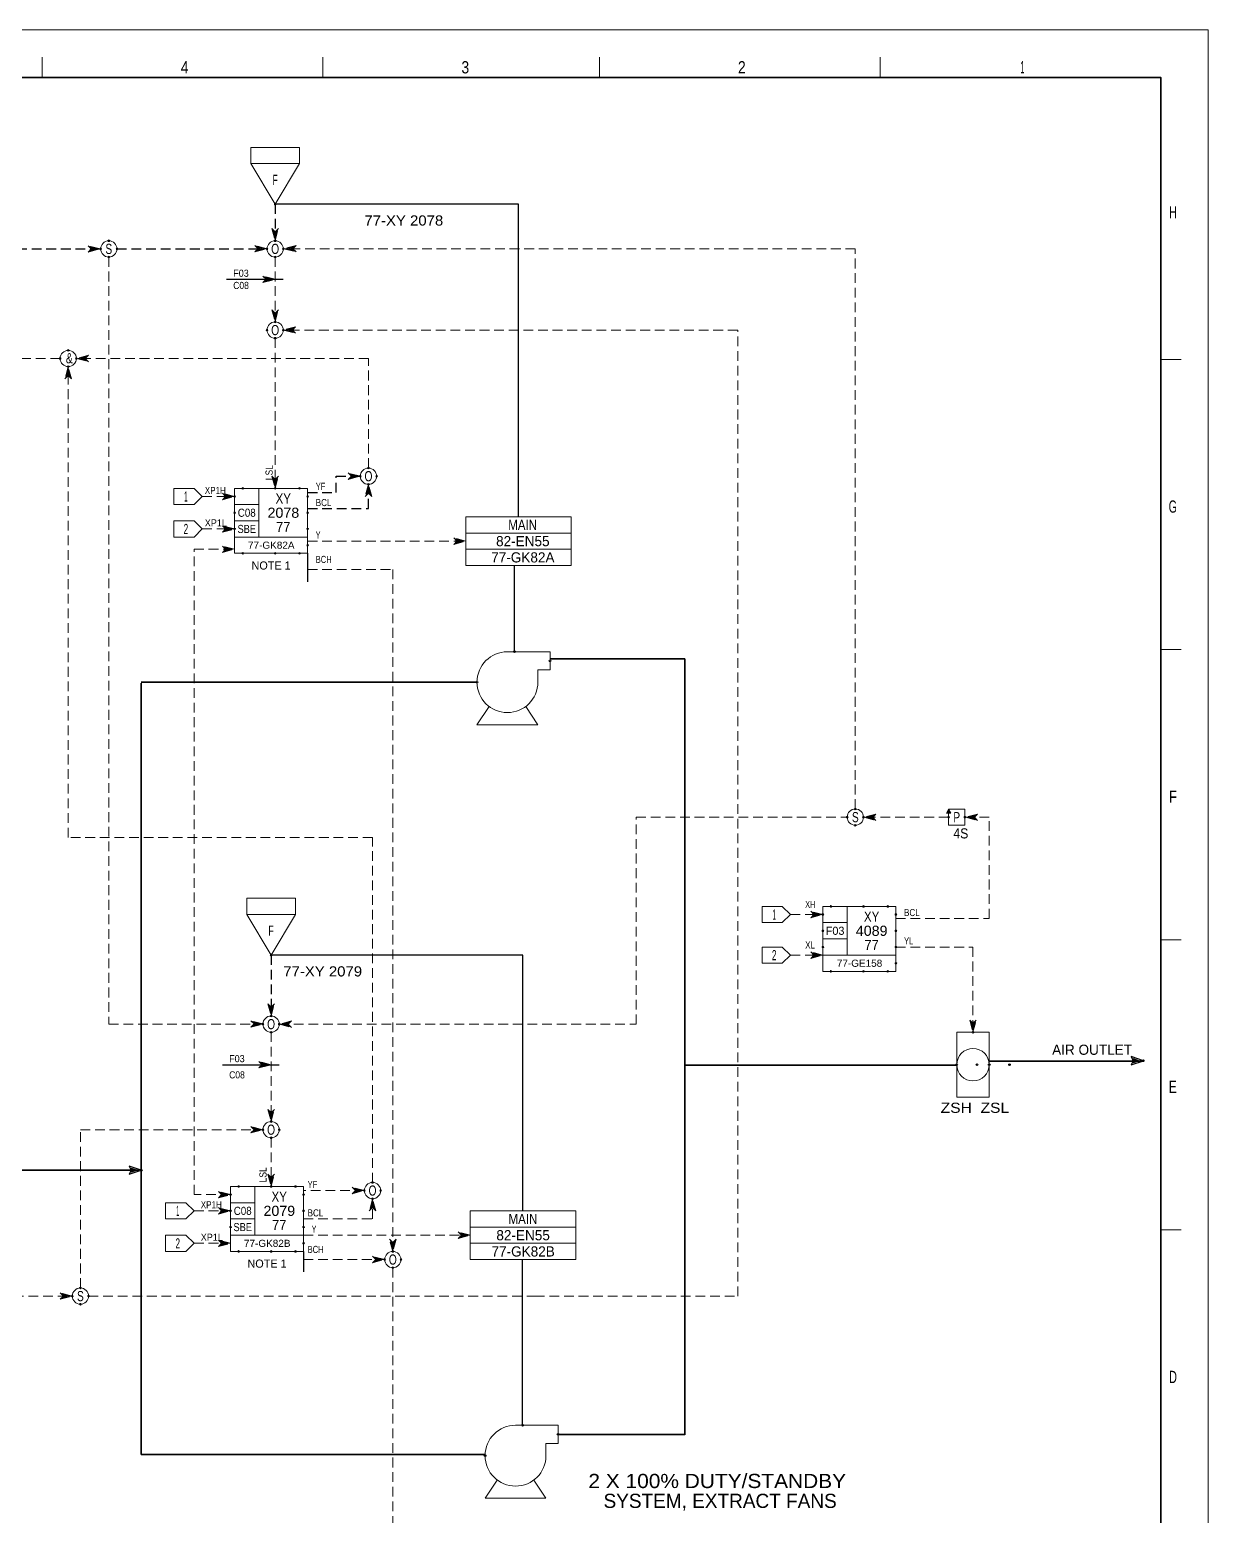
# Model space of a CAD drawing. Header units: millimetres. Extents: x 0 to 841, y 0 to 594.
# Drawn here: x 550.5 to 841, y 228 to 594 of the extents above; entities that cross this region are included whole.
import ezdxf
from ezdxf.enums import TextEntityAlignment as Align

# ---------------------------------------------------------------- set-up
doc = ezdxf.new("R2010")
doc.units = ezdxf.units.MM
doc.header["$LTSCALE"] = 0.8
doc.header["$PDMODE"] = 32
doc.header["$PDSIZE"] = 0.4
doc.linetypes.add('MEDIUM_DASHED', pattern=[4.5, 3, -1.5])
for name, color, linetype, lineweight in [('1', 7, 'Continuous', 13), ('12', 7, 'Continuous', 13), ('15', 7, 'Continuous', 13), ('18', 7, 'Continuous', 25), ('30', 7, 'Continuous', 25), ('40', 7, 'Continuous', 35), ('46', 7, 'MEDIUM_DASHED', 13), ('48', 7, 'Continuous', 13), ('49', 7, 'Continuous', 13), ('53', 7, 'Continuous', 13), ('9', 7, 'Continuous', 13)]:
    doc.layers.add(name, color=color, linetype=linetype, lineweight=lineweight)
for name, color, linetype in [('16', 7, 'Continuous'), ('45', 7, 'Continuous'), ('50', 7, 'Continuous')]:
    doc.layers.add(name, color=color, linetype=linetype)

msp = doc.modelspace()

# ---------------------------------------------------------------- linework, layer by layer
at = {"layer": '1'}
for p, q in [((553.6134, 587.2614), (553.6134, 582.2276)), ((622.7764, 587.2614), (622.7764, 582.2276)), ((690.937, 587.2614), (690.937, 582.2276)), ((760.1, 587.2614), (760.1, 582.2276)), ((834.2748, 512.7606), (829.263, 512.7606)), ((834.2748, 441.2795), (829.263, 441.2795)), ((834.2748, 369.7992), (829.263, 369.7992)), ((834.2748, 298.3181), (829.263, 298.3181))]:
    msp.add_line(p, q, dxfattribs=at)
at = {"layer": '1', "linetype": 'MEDIUM_DASHED', "lineweight": 25}
for p, q in [((611, 551), (611, 542)), ((407, 540), (568, 540)), ((572, 540), (608, 540)), ((610, 366), (610, 351))]:
    msp.add_line(p, q, dxfattribs=at)
at = {"layer": '1', "lineweight": 25}
for p, q in [((599, 532.5), (613, 532.5)), ((619, 465), (619, 458)), ((598, 339), (612, 339)), ((618, 293), (618, 288))]:
    msp.add_line(p, q, dxfattribs=at)
at = {"layer": '1', "linetype": 'MEDIUM_DASHED'}
for p, q in [((777, 400), (756, 400)), ((633, 308), (618, 308))]:
    msp.add_line(p, q, dxfattribs=at)
at = {"layer": '1', "lineweight": 35}
msp.add_lwpolyline([(829.263, 112.0142), (829.263, 582.2276), (10.3331, 582.2276), (10.3331, 10.3819)], dxfattribs=at)
at = {"layer": '1', "linetype": 'MEDIUM_DASHED'}
for points in [[(754, 402), (754, 540), (613, 540)], [(570, 538), (570, 349), (608, 349)], [(565, 282), (675, 282), (725, 282), (725, 390), (725, 520), (613, 520)], [(558, 513), (365, 513), (300, 513)], [(634, 486), (634, 513), (562, 513)], [(635, 310), (635, 395), (560, 395), (560, 511)], [(600, 307), (591, 307), (591, 466), (601, 466)], [(612, 349), (700, 349), (700, 400), (752, 400)], [(764, 375), (787, 375), (787, 400), (781, 400)], [(764, 368), (783, 368), (783, 348)], [(563, 284), (563, 323), (608, 323)], [(618, 301), (635, 301), (635, 306)], [(537, 282), (543, 282), (561, 282)]]:
    msp.add_lwpolyline(points, dxfattribs=at)
at = {"layer": '1', "linetype": 'MEDIUM_DASHED', "lineweight": 25}
for points in [[(619, 480), (626, 480), (626, 484), (632, 484)], [(619, 476), (634, 476), (634, 482)]]:
    msp.add_lwpolyline(points, dxfattribs=at)
at = {"layer": '12'}
for p, q in [((586, 481), (586, 477)), ((586, 481), (591, 481)), ((586, 481), (586, 477)), ((586, 481), (591, 481)), ((586, 473), (586, 469)), ((586, 473), (591, 473)), ((658, 470), (684, 470)), ((658, 466), (684, 466)), ((731, 378), (731, 374)), ((731, 378), (736, 378)), ((731, 368), (731, 364)), ((731, 368), (736, 368)), ((584, 305), (584, 301)), ((584, 305), (589, 305)), ((584, 297), (584, 293)), ((584, 297), (589, 297)), ((659.0709, 299), (685.0709, 299)), ((659.0709, 295), (685.0709, 295))]:
    msp.add_line(p, q, dxfattribs=at)
for points in [[(0, 594), (841, 594), (841, 0), (0, 0)], [(658, 474), (684, 474), (684, 462), (658, 462)], [(659.0709, 303), (685.0709, 303), (685.0709, 291), (659.0709, 291)]]:
    msp.add_lwpolyline(points, close=True, dxfattribs=at)
for points in [[(586, 477), (591, 477), (593, 479), (591, 481)], [(586, 477), (591, 477), (593, 479), (591, 481)], [(586, 469), (591, 469), (593, 471), (591, 473)], [(731, 374), (736, 374), (738, 376), (736, 378)], [(731, 364), (736, 364), (738, 366), (736, 368)], [(584, 301), (589, 301), (591, 303), (589, 305)], [(584, 293), (589, 293), (591, 295), (589, 297)]]:
    msp.add_lwpolyline(points, dxfattribs=at)
at = {"layer": '15'}
for points in [[(668.2504, 440.7496), (678.7496, 440.7496), (678.7496, 436.2504), (675.7496, 436.2504), (675.7496, 433.2504)], [(672.7496, 427.2504), (675.7496, 422.7496), (660.7496, 422.7496), (663.7496, 427.2504)], [(670.2504, 250.1827), (680.7496, 250.1827), (680.7496, 245.6835), (677.7496, 245.6835), (677.7496, 242.6835)], [(674.7496, 236.6835), (677.7496, 232.1827), (662.7496, 232.1827), (665.7496, 236.6835)]]:
    msp.add_lwpolyline(points, dxfattribs=at)
msp.add_lwpolyline([(779, 331), (787, 331), (787, 347), (779, 347)], close=True, dxfattribs=at)
msp.add_circle((783, 339), 4, dxfattribs=at)
for centre, start, end in [((668.25, 433.25), 90, 180), ((668.25, 433.25), 180, 270), ((668.25, 433.25), 270, 0), ((670.25, 242.6831), 90, 180), ((670.25, 242.6831), 180, 270), ((670.25, 242.6831), 270, 0)]:
    msp.add_arc(centre, 7.5, start, end, dxfattribs=at)
at = {"layer": '16'}
for p in [(670, 440.7496), (678.7496, 438.5), (660.7504, 433.2504), (783, 347), (779, 339), (784, 339), (787, 339), (792, 339), (672, 250.1827), (680.7496, 247.9331), (662.7504, 242.6835)]:
    msp.add_point(p, dxfattribs=at)
at = {"layer": '18'}
for p, q in [((671, 551), (611, 551)), ((671, 474), (671, 551)), ((670, 441), (670, 462)), ((672.0709, 366), (610, 366)), ((672.0709, 303), (672.0709, 366)), ((672, 250.3386), (672, 291))]:
    msp.add_line(p, q, dxfattribs=at)
at = {"layer": '18', "lineweight": 13}
msp.add_line((672, 250.3386), (672, 291), dxfattribs=at)
at = {"layer": '30'}
for p, q in [((823.5, 340), (823, 340)), ((824, 340), (824.5, 340)), ((576.5, 313), (576, 313)), ((577, 313), (577.5, 313))]:
    msp.add_line(p, q, dxfattribs=at)
for points in [[(825, 340), (822, 341), (822.5, 340), (822, 339)], [(822.5, 340.5), (824, 340), (822.5, 339.5), (823, 340)], [(578, 313), (575, 314), (575.5, 313), (575, 312)], [(575.5, 313.5), (577, 313), (575.5, 312.5), (576, 313)]]:
    msp.add_lwpolyline(points, close=True, dxfattribs=at)
for p in [(822.5, 340), (825, 340), (575.5, 313), (578, 313)]:
    msp.add_point(p, dxfattribs=at)
at = {"layer": '40'}
for p, q in [((678.7496, 439), (712, 439)), ((712, 439), (712, 247.7874)), ((660.7504, 433.2504), (578, 433.2504)), ((578, 433), (578, 311)), ((779, 338.874), (712, 338.874)), ((825, 339.874), (787, 339.874)), ((522, 313), (577, 313)), ((575.5, 313), (552, 313)), ((578, 311), (578, 296.4331)), ((578, 308.4409), (578, 243)), ((712, 247.9331), (680.7496, 247.9331)), ((662.7504, 243), (578, 243))]:
    msp.add_line(p, q, dxfattribs=at)
at = {"layer": '46'}
for p, q in [((611, 538), (611, 522)), ((611, 518), (611, 481)), ((593, 479), (601, 479)), ((593, 471), (601, 471)), ((619, 468), (658, 468)), ((619, 461), (640, 461)), ((640, 461), (640, 293)), ((738, 376), (746, 376)), ((738, 366), (746, 366)), ((610, 347), (610, 325)), ((610, 321), (610, 309)), ((618, 297), (659.0709, 297)), ((618, 291), (638, 291)), ((640, 289), (640, 118))]:
    msp.add_line(p, q, dxfattribs=at)
for points in [[(611, 542), (611.8, 545), (611, 544.2), (610.2, 545)], [(611, 542.4), (611.6, 544.6), (611, 544), (610.4, 544.6)], [(611, 542.8), (611.4, 544.2), (611, 543.8), (610.6, 544.2)], [(611, 543.2), (611.2, 543.8), (611, 543.6), (610.8, 543.8)], [(567.8835, 539.9929), (564.8835, 540.7929), (565.6835, 539.9929), (564.8835, 539.1929)], [(567.4835, 539.9929), (565.2835, 540.5929), (565.8835, 539.9929), (565.2835, 539.3929)], [(567.0835, 539.9929), (565.6835, 540.3929), (566.0835, 539.9929), (565.6835, 539.5929)], [(566.6835, 539.9929), (566.0835, 540.1929), (566.2835, 539.9929), (566.0835, 539.7929)], [(609, 540.0425), (606, 540.8425), (606.8, 540.0425), (606, 539.2425)], [(608.6, 540.0425), (606.4, 540.6425), (607, 540.0425), (606.4, 539.4425)], [(608.2, 540.0425), (606.8, 540.4425), (607.2, 540.0425), (606.8, 539.6425)], [(607.8, 540.0425), (607.2, 540.2425), (607.4, 540.0425), (607.2, 539.8425)], [(613.1748, 540.0417), (616.1748, 539.2417), (615.3748, 540.0417), (616.1748, 540.8417)], [(613.5748, 540.0417), (615.7748, 539.4417), (615.1748, 540.0417), (615.7748, 540.6417)], [(613.9748, 540.0417), (615.3748, 539.6417), (614.9748, 540.0417), (615.3748, 540.4417)], [(614.3748, 540.0417), (614.9748, 539.8417), (614.7748, 540.0417), (614.9748, 540.2417)], [(611, 532.5), (608, 533.3), (608.8, 532.5), (608, 531.7)], [(610.6, 532.5), (608.4, 533.1), (609, 532.5), (608.4, 531.9)], [(610.2, 532.5), (608.8, 532.9), (609.2, 532.5), (608.8, 532.1)], [(609.8, 532.5), (609.2, 532.7), (609.4, 532.5), (609.2, 532.3)], [(611, 522), (611.8, 525), (611, 524.2), (610.2, 525)], [(611, 522.4), (611.6, 524.6), (611, 524), (610.4, 524.6)], [(611, 522.8), (611.4, 524.2), (611, 523.8), (610.6, 524.2)], [(611, 523.2), (611.2, 523.8), (611, 523.6), (610.8, 523.8)], [(613.0535, 520), (616.0535, 519.2), (615.2535, 520), (616.0535, 520.8)], [(613.4535, 520), (615.6535, 519.4), (615.0535, 520), (615.6535, 520.6)], [(613.8535, 520), (615.2535, 519.6), (614.8535, 520), (615.2535, 520.4)], [(614.2535, 520), (614.8535, 519.8), (614.6535, 520), (614.8535, 520.2)], [(562, 513), (565, 512.2), (564.2, 513), (565, 513.8)], [(562, 513), (565, 512.2), (564.2, 513), (565, 513.8)], [(562.4, 513), (564.6, 512.4), (564, 513), (564.6, 513.6)], [(562.4, 513), (564.6, 512.4), (564, 513), (564.6, 513.6)], [(562.8, 513), (564.2, 512.6), (563.8, 513), (564.2, 513.4)], [(562.8, 513), (564.2, 512.6), (563.8, 513), (564.2, 513.4)], [(563.2, 513), (563.8, 512.8), (563.6, 513), (563.8, 513.2)], [(563.2, 513), (563.8, 512.8), (563.6, 513), (563.8, 513.2)], [(560, 511), (559.2, 508), (560, 508.8), (560.8, 508)], [(560, 510.6), (559.4, 508.4), (560, 509), (560.6, 508.4)], [(560, 510.2), (559.6, 508.8), (560, 509.2), (560.4, 508.8)], [(560, 509.8), (559.8, 509.2), (560, 509.4), (560.2, 509.2)], [(611, 481), (611.8, 484), (611, 483.2), (610.2, 484)], [(611, 481.4), (611.6, 483.6), (611, 483), (610.4, 483.6)], [(611, 481.8), (611.4, 483.2), (611, 482.8), (610.6, 483.2)], [(632, 484), (629, 484.8), (629.8, 484), (629, 483.2)], [(631.6, 484), (629.4, 484.6), (630, 484), (629.4, 483.4)], [(631.2, 484), (629.8, 484.4), (630.2, 484), (629.8, 483.6)], [(630.8, 484), (630.2, 484.2), (630.4, 484), (630.2, 483.8)], [(601, 479), (598, 479.8), (598.8, 479), (598, 478.2)], [(600.6, 479), (598.4, 479.6), (599, 479), (598.4, 478.4)], [(611, 482.2), (611.2, 482.8), (611, 482.6), (610.8, 482.8)], [(634, 482), (633.2, 479), (634, 479.8), (634.8, 479)], [(634, 481.6), (633.4, 479.4), (634, 480), (634.6, 479.4)], [(634, 481.2), (633.6, 479.8), (634, 480.2), (634.4, 479.8)], [(634, 480.8), (633.8, 480.2), (634, 480.4), (634.2, 480.2)], [(600.2, 479), (598.8, 479.4), (599.2, 479), (598.8, 478.6)], [(599.8, 479), (599.2, 479.2), (599.4, 479), (599.2, 478.8)], [(601, 471), (598, 471.8), (598.8, 471), (598, 470.2)], [(600.6, 471), (598.4, 471.6), (599, 471), (598.4, 470.4)], [(600.2, 471), (598.8, 471.4), (599.2, 471), (598.8, 470.6)], [(599.8, 471), (599.2, 471.2), (599.4, 471), (599.2, 470.8)], [(658, 468), (655, 468.8), (655.8, 468), (655, 467.2)], [(657.6, 468), (655.4, 468.6), (656, 468), (655.4, 467.4)], [(601, 466), (598, 466.8), (598.8, 466), (598, 465.2)], [(600.6, 466), (598.4, 466.6), (599, 466), (598.4, 465.4)], [(600.2, 466), (598.8, 466.4), (599.2, 466), (598.8, 465.6)], [(599.8, 466), (599.2, 466.2), (599.4, 466), (599.2, 465.8)], [(657.2, 468), (655.8, 468.4), (656.2, 468), (655.8, 467.6)], [(656.8, 468), (656.2, 468.2), (656.4, 468), (656.2, 467.8)], [(756.0787, 399.9638), (759.0787, 399.1638), (758.2787, 399.9638), (759.0787, 400.7638)], [(756.4787, 399.9638), (758.6787, 399.3638), (758.0787, 399.9638), (758.6787, 400.5638)], [(756.8787, 399.9638), (758.2787, 399.5638), (757.8787, 399.9638), (758.2787, 400.3638)], [(757.2787, 399.9638), (757.8787, 399.7638), (757.6787, 399.9638), (757.8787, 400.1638)], [(781.1528, 399.9575), (784.1528, 399.1575), (783.3528, 399.9575), (784.1528, 400.7575)], [(781.5528, 399.9575), (783.7528, 399.3575), (783.1528, 399.9575), (783.7528, 400.5575)], [(781.9528, 399.9575), (783.3528, 399.5575), (782.9528, 399.9575), (783.3528, 400.3575)], [(782.3528, 399.9575), (782.9528, 399.7575), (782.7528, 399.9575), (782.9528, 400.1575)], [(746, 376), (743, 376.8), (743.8, 376), (743, 375.2)], [(745.6, 376), (743.4, 376.6), (744, 376), (743.4, 375.4)], [(745.2, 376), (743.8, 376.4), (744.2, 376), (743.8, 375.6)], [(744.8, 376), (744.2, 376.2), (744.4, 376), (744.2, 375.8)], [(746, 366), (743, 366.8), (743.8, 366), (743, 365.2)], [(745.6, 366), (743.4, 366.6), (744, 366), (743.4, 365.4)], [(745.2, 366), (743.8, 366.4), (744.2, 366), (743.8, 365.6)], [(744.8, 366), (744.2, 366.2), (744.4, 366), (744.2, 365.8)], [(610, 351), (610.8, 354), (610, 353.2), (609.2, 354)], [(610, 351.4), (610.6, 353.6), (610, 353), (609.4, 353.6)], [(610, 351.8), (610.4, 353.2), (610, 352.8), (609.6, 353.2)], [(610, 352.2), (610.2, 352.8), (610, 352.6), (609.8, 352.8)], [(608, 349.0425), (605, 349.8425), (605.8, 349.0425), (605, 348.2425)], [(607.6, 349.0425), (605.4, 349.6425), (606, 349.0425), (605.4, 348.4425)], [(607.2, 349.0425), (605.8, 349.4425), (606.2, 349.0425), (605.8, 348.6425)], [(606.8, 349.0425), (606.2, 349.2425), (606.4, 349.0425), (606.2, 348.8425)], [(612.0315, 348.9898), (615.0315, 348.1898), (614.2315, 348.9898), (615.0315, 349.7898)], [(612.4315, 348.9898), (614.6315, 348.3898), (614.0315, 348.9898), (614.6315, 349.5898)], [(612.8315, 348.9898), (614.2315, 348.5898), (613.8315, 348.9898), (614.2315, 349.3898)], [(613.2315, 348.9898), (613.8315, 348.7898), (613.6315, 348.9898), (613.8315, 349.1898)], [(783, 347), (783.8, 350), (783, 349.2), (782.2, 350)], [(783, 347.4), (783.6, 349.6), (783, 349), (782.4, 349.6)], [(783, 347.8), (783.4, 349.2), (783, 348.8), (782.6, 349.2)], [(783, 348.2), (783.2, 348.8), (783, 348.6), (782.8, 348.8)], [(610, 339), (607, 339.8), (607.8, 339), (607, 338.2)], [(609.6, 339), (607.4, 339.6), (608, 339), (607.4, 338.4)], [(609.2, 339), (607.8, 339.4), (608.2, 339), (607.8, 338.6)], [(608.8, 339), (608.2, 339.2), (608.4, 339), (608.2, 338.8)], [(610, 325), (610.8, 328), (610, 327.2), (609.2, 328)], [(610, 325.4), (610.6, 327.6), (610, 327), (609.4, 327.6)], [(610, 325.8), (610.4, 327.2), (610, 326.8), (609.6, 327.2)], [(610, 326.2), (610.2, 326.8), (610, 326.6), (609.8, 326.8)], [(608, 323), (605, 323.8), (605.8, 323), (605, 322.2)], [(607.6, 323), (605.4, 323.6), (606, 323), (605.4, 322.4)], [(607.2, 323), (605.8, 323.4), (606.2, 323), (605.8, 322.6)], [(606.8, 323), (606.2, 323.2), (606.4, 323), (606.2, 322.8)], [(610, 309), (610.8, 312), (610, 311.2), (609.2, 312)], [(610, 309.4), (610.6, 311.6), (610, 311), (609.4, 311.6)], [(610, 309.8), (610.4, 311.2), (610, 310.8), (609.6, 311.2)], [(600, 307), (597, 307.8), (597.8, 307), (597, 306.2)], [(599.6, 307), (597.4, 307.6), (598, 307), (597.4, 306.4)], [(610, 310.2), (610.2, 310.8), (610, 310.6), (609.8, 310.8)], [(633, 308), (630, 308.8), (630.8, 308), (630, 307.2)], [(632.6, 308), (630.4, 308.6), (631, 308), (630.4, 307.4)], [(632.2, 308), (630.8, 308.4), (631.2, 308), (630.8, 307.6)], [(631.8, 308), (631.2, 308.2), (631.4, 308), (631.2, 307.8)], [(599.2, 307), (597.8, 307.4), (598.2, 307), (597.8, 306.6)], [(598.8, 307), (598.2, 307.2), (598.4, 307), (598.2, 306.8)], [(635, 306), (634.2, 303), (635, 303.8), (635.8, 303)], [(635, 305.6), (634.4, 303.4), (635, 304), (635.6, 303.4)], [(635, 305.2), (634.6, 303.8), (635, 304.2), (635.4, 303.8)], [(635, 304.8), (634.8, 304.2), (635, 304.4), (635.2, 304.2)], [(599.6, 303), (597.4, 303.6), (598, 303), (597.4, 302.4)], [(599.2, 303), (597.8, 303.4), (598.2, 303), (597.8, 302.6)], [(598.8, 303), (598.2, 303.2), (598.4, 303), (598.2, 302.8)], [(659.1417, 297), (656.1417, 297.8), (656.9417, 297), (656.1417, 296.2)], [(658.7417, 297), (656.5417, 297.6), (657.1417, 297), (656.5417, 296.4)], [(658.3417, 297), (656.9417, 297.4), (657.3417, 297), (656.9417, 296.6)], [(657.9417, 297), (657.3417, 297.2), (657.5417, 297), (657.3417, 296.8)], [(599.6, 295), (597.4, 295.6), (598, 295), (597.4, 294.4)], [(599.2, 295), (597.8, 295.4), (598.2, 295), (597.8, 294.6)], [(598.8, 295), (598.2, 295.2), (598.4, 295), (598.2, 294.8)], [(640, 293), (639.2, 296), (640, 295.2), (640.8, 296)], [(640, 293.4), (639.4, 295.6), (640, 295), (640.6, 295.6)], [(640, 293.8), (639.6, 295.2), (640, 294.8), (640.4, 295.2)], [(640, 294.2), (639.8, 294.8), (640, 294.6), (640.2, 294.8)], [(638, 291), (635, 291.8), (635.8, 291), (635, 290.2)], [(637.6, 291), (635.4, 291.6), (636, 291), (635.4, 290.4)], [(637.2, 291), (635.8, 291.4), (636.2, 291), (635.8, 290.6)], [(636.8, 291), (636.2, 291.2), (636.4, 291), (636.2, 290.8)], [(561, 282), (558, 282.8), (558.8, 282), (558, 281.2)], [(560.6, 282), (558.4, 282.6), (559, 282), (558.4, 281.4)], [(560.2, 282), (558.8, 282.4), (559.2, 282), (558.8, 281.6)], [(559.8, 282), (559.2, 282.2), (559.4, 282), (559.2, 281.8)]]:
    msp.add_lwpolyline(points, close=True, dxfattribs=at)
for points in [[(591, 303), (600, 303), (597, 303.8), (597.8, 303), (597, 302.2), (600, 303)], [(591, 295), (600, 295), (597, 295.8), (597.8, 295), (597, 294.2), (600, 295)]]:
    msp.add_lwpolyline(points, dxfattribs=at)
at = {"layer": '48'}
for p, q in [((607, 481), (607, 469)), ((601, 477), (607, 477)), ((601, 473), (607, 473)), ((752, 378), (752, 366)), ((746, 374), (752, 374)), ((746, 370), (752, 370)), ((606, 309), (606, 297)), ((600, 305), (606, 305)), ((600, 301), (606, 301))]:
    msp.add_line(p, q, dxfattribs=at)
for points in [[(601, 481), (619, 481), (619, 469), (601, 469)], [(777, 402), (776.5, 401), (777.5, 401)], [(777, 398), (781, 398), (781, 402), (777, 402)], [(746, 378), (764, 378), (764, 366), (746, 366)], [(600, 309), (618, 309), (618, 297), (600, 297)]]:
    msp.add_lwpolyline(points, close=True, dxfattribs=at)
for points in [[(601, 469), (601, 465), (619, 465), (619, 469)], [(776.6378, 401.1024), (777.0315, 401.7323), (777.3465, 401.1024), (776.7953, 401.1024), (777.0315, 401.4961), (777.189, 401.1811), (776.9528, 401.1811)], [(746, 366), (746, 362), (764, 362), (764, 366)], [(600, 297), (600, 293), (618, 293), (618, 297)]]:
    msp.add_lwpolyline(points, dxfattribs=at)
for centre in [(570, 540), (611, 540), (611, 520), (560, 513), (560, 513), (634, 484), (754, 400), (610, 349), (610, 323), (635, 308), (640, 291), (563, 282)]:
    msp.add_circle(centre, 2, dxfattribs=at)
for p in [(570, 542), (611, 542), (568, 540), (570, 538), (572, 540), (609, 540), (611, 538), (613, 540), (609, 520), (611, 522), (613, 520), (611, 518), (558, 513), (560, 515), (562, 513), (560, 511), (632, 484), (634, 486), (636, 484), (603, 481), (611, 481), (617, 481), (634, 482), (601, 479), (619, 479), (601, 475), (619, 475), (601, 471), (619, 471), (603, 465), (611, 465), (617, 465), (619, 467), (752, 400), (754, 402), (756, 400), (777, 400), (781, 400), (754, 398), (748, 378), (756, 378), (762, 378), (746, 376), (764, 376), (746, 372), (764, 372), (746, 368), (764, 368), (764, 364), (748, 362), (756, 362), (762, 362), (608, 349), (610, 351), (612, 349), (610, 347), (608, 323), (610, 325), (612, 323), (610, 321), (602, 309), (610, 309), (616, 309), (633, 308), (635, 310), (637, 308), (600, 307), (618, 307), (635, 306), (600, 303), (618, 303), (600, 299), (618, 299), (602, 293), (610, 293), (616, 293), (618, 295), (640, 293), (638, 291), (640, 289), (642, 291), (561, 282), (563, 284), (565, 282), (563, 280)]:
    msp.add_point(p, dxfattribs=at)
at = {"layer": '53'}
for points in [[(605, 565), (617, 565), (617, 561), (605, 561)], [(604, 380.0079), (616, 380.0079), (616, 376.0079), (604, 376.0079)]]:
    msp.add_lwpolyline(points, close=True, dxfattribs=at)
for points in [[(617, 561), (611, 551), (605, 561)], [(616, 376.0079), (610, 366.0079), (604, 376.0079)]]:
    msp.add_lwpolyline(points, dxfattribs=at)
for p in [(611, 551), (610, 366.0079)]:
    msp.add_point(p, dxfattribs=at)
at = {"layer": '9'}
msp.add_lwpolyline([(0, 0), (841, 0), (841, 594), (0, 594)], close=True, dxfattribs=at)

# ---------------------------------------------------------------- texts
at = {"layer": '1'}
for s, width, p in [('4', 0.85, (588.7012, 583.2346)), ('3', 0.85, (657.8642, 583.2346)), ('2', 0.85, (726.0248, 583.2346)), ('1', 0.4, (795.1799, 583.2346))]:
    msp.add_text(s, height=3.02, dxfattribs=dict(at, width=width)).set_placement(p, align=Align.CENTER)
for s, width, p in [('H', 0.65, (833.2701, 547.4945)), ('G', 0.65, (833.2701, 475.0071)), ('F', 0.8, (833.2701, 403.526)), ('E', 0.75, (833.2701, 332.0449)), ('D', 0.65, (833.2701, 260.5646))]:
    msp.add_text(s, height=3.02, dxfattribs=dict(at, width=width)).set_placement(p, align=Align.RIGHT)
at = {"layer": '12', "width": 1.1}
for s, p in [('77-XY 2078', (633, 545.7496)), ('77-XY 2079', (613, 360.7496))]:
    msp.add_text(s, height=2.5, dxfattribs=at).set_placement(p)
at = {"layer": '12'}
for s, height, width, p in [('1', 2.5, 0.35, (589, 477.7496)), ('1', 2.5, 0.35, (589, 477.7496)), ('2', 2.5, 0.6, (589, 469.7496)), ('MAIN', 2.5, 0.85, (672, 470.7496)), ('1', 2.5, 0.35, (734.0024, 374.7496)), ('2', 2.5, 0.6, (734.0028, 364.7496)), ('1', 2.5, 0.35, (587, 301.7496)), ('MAIN', 2.5, 0.85, (672.0709, 299.7496)), ('2', 2.5, 0.6, (587, 293.7496)), ('2 X 100% DUTY/STANDBY ', 3.5, 1.1, (720.6772, 234.6992))]:
    msp.add_text(s, height=height, dxfattribs=dict(at, width=width)).set_placement(p, align=Align.CENTER)
for s, height, p in [('82-EN55', 2.5, (672.0472, 466.7496)), ('77-GK82A', 2.5, (672.0524, 462.7496)), ('82-EN55', 2.5, (672.1181, 295.7496)), ('77-GK82B', 2.5, (672.126, 291.7496)), ('SYSTEM, EXTRACT FANS', 3.5, (720.6772, 229.8))]:
    msp.add_text(s, height=height, dxfattribs=at).set_placement(p, align=Align.CENTER)
at = {"layer": '45'}
for s, width, p in [('F03', 0.95, (600.6614, 533.126)), ('C08', 0.9, (600.6614, 530.126)), ('XP1H', 0.85, (593.6614, 479.626)), ('YF', 0.8, (621, 480.6252)), ('BCL', 0.85, (621, 476.6252)), ('XP1L', 0.95, (593.6614, 471.626)), ('Y', 0.6, (621, 468.6252)), ('BCH', 0.8, (621, 462.6252)), ('XH', 0.75, (741.6378, 377.626)), ('BCL', 0.85, (766, 375.6252)), ('YL', 0.8, (766, 368.6252)), ('XL', 0.85, (741.6378, 367.626)), ('F03', 0.95, (599.6614, 339.626)), ('C08', 0.9, (599.6614, 335.626)), ('YF', 0.8, (619, 308.6252)), ('XP1H', 0.85, (592.6614, 303.626)), ('BCL', 0.85, (619, 301.6252)), ('XP1L', 0.95, (592.6614, 295.626)), ('Y', 0.6, (620, 297.6252)), ('BCH', 0.8, (619, 292.6252))]:
    msp.add_text(s, height=1.75, dxfattribs=dict(at, width=width)).set_placement(p)
at = {"layer": '45', "width": 0.9}
for p in [(610.3748, 483), (608.8748, 310)]:
    msp.add_text('LSL', height=1.75, rotation=90, dxfattribs=at).set_placement(p)
at = {"layer": '49'}
msp.add_text('AIR OUTLET', height=2.5, dxfattribs=at).set_placement((812.3543, 341.4425), align=Align.CENTER)
at = {"layer": '50'}
for s, height, width, p in [('S', 2.5, 0.75, (570.0004, 538.7496)), ('O', 2.5, 0.75, (611.0004, 538.7496)), ('O', 2.5, 0.75, (611.0004, 518.7496)), ('&', 2.5, 0.75, (560.2677, 511.8047)), ('O', 2.5, 0.75, (634.0004, 482.7496)), ('XY', 2.5, 0.85, (612.9996, 477.2496)), ('C08', 2, 0.9, (604, 474)), ('2078', 2.5, 1.05, (613.0272, 473.7496)), ('77', 2.5, 0.95, (612.9996, 470.2496)), ('SBE', 2, 0.85, (603.9996, 470)), ('77-GK82A', 1.75, 1.05, (610.0394, 466.1252)), ('S', 2.5, 0.75, (754.0004, 398.7496)), ('P', 2.5, 0.75, (779.0004, 398.7496)), ('4S', 2.5, 0.9, (780.0071, 394.7496)), ('XY', 2.5, 0.85, (758.0087, 374.2496)), ('4089', 2.5, 1.05, (758.0272, 370.7496)), ('77', 2.5, 0.95, (758.0091, 367.2496)), ('77-GE158', 1.75, 1.05, (755.0354, 363.1252)), ('O', 2.5, 0.75, (610.0004, 347.7496)), ('ZSH  ZSL', 2.5, 1.15, (783.4673, 327.1433)), ('O', 2.5, 0.75, (610.0004, 321.7496)), ('XY', 2.5, 0.85, (611.9996, 305.2496)), ('O', 2.5, 0.75, (635.0004, 306.7496)), ('C08', 2, 0.9, (603, 302)), ('2079', 2.5, 1.05, (612.0272, 301.7496)), ('77', 2.5, 0.95, (611.9996, 298.2496)), ('SBE', 2, 0.85, (602.9996, 298)), ('77-GK82B', 1.75, 1.05, (609.0413, 294.1252)), ('O', 2.5, 0.75, (640.0004, 289.7496)), ('S', 2.5, 0.75, (563.0004, 280.7496))]:
    msp.add_text(s, height=height, dxfattribs=dict(at, width=width)).set_placement(p, align=Align.CENTER)
for s, p in [('NOTE 1', (610.0004, 461)), ('F03', (749.0142, 371)), ('NOTE 1', (609.0004, 289))]:
    msp.add_text(s, height=2, dxfattribs=at).set_placement(p, align=Align.CENTER)
at = {"layer": '53', "width": 0.65}
for p in [(611.0004, 555.7496), (610.0004, 370.7575)]:
    msp.add_text('F', height=2.5, dxfattribs=at).set_placement(p, align=Align.CENTER)

doc.saveas('drawing.dxf')
